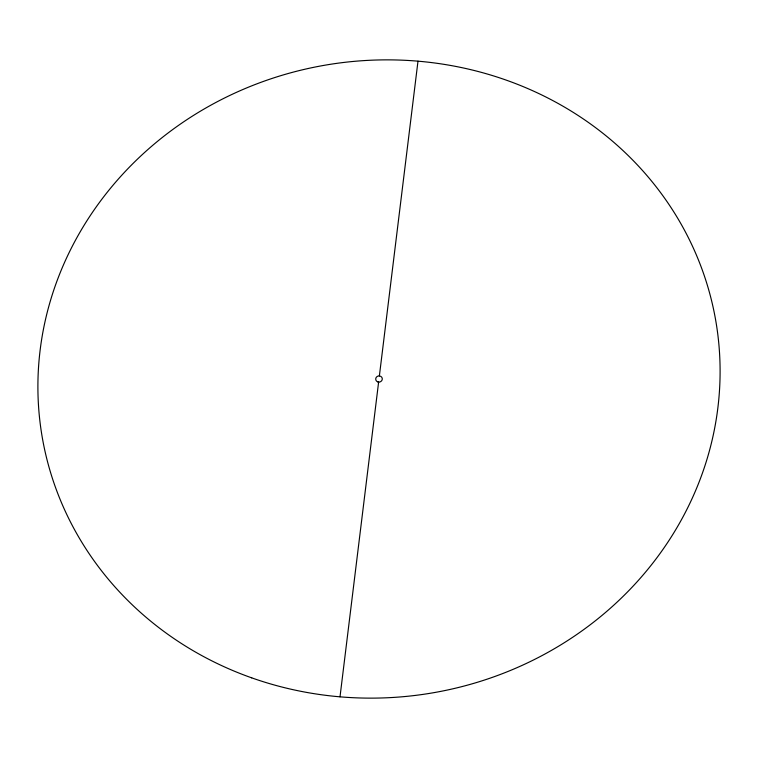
<?xml version="1.0" encoding="UTF-8"?>
<svg xmlns="http://www.w3.org/2000/svg" width="758" height="758" viewBox="0 0 758 758"><rect width="100%" height="100%" fill="white"/><g stroke="black" fill="none" stroke-linecap="round" stroke-linejoin="round"><path stroke-width="1.14" d="M340.01 696.829L378.621 382.079M379.379 375.921L417.99 61.171M251.703 677.851A341.773 318.426 -9.9 0 0 716.708 326.537A341.773 318.426 -9.9 0 0 168.589 132.603A341.773 318.426 -9.9 0 0 251.703 677.851M377.768 381.899A3.307 3.089 -9.9 0 0 382.269 378.488A3.307 3.089 -9.9 0 0 376.963 376.612A3.307 3.089 -9.9 0 0 377.768 381.899"/></g></svg>
